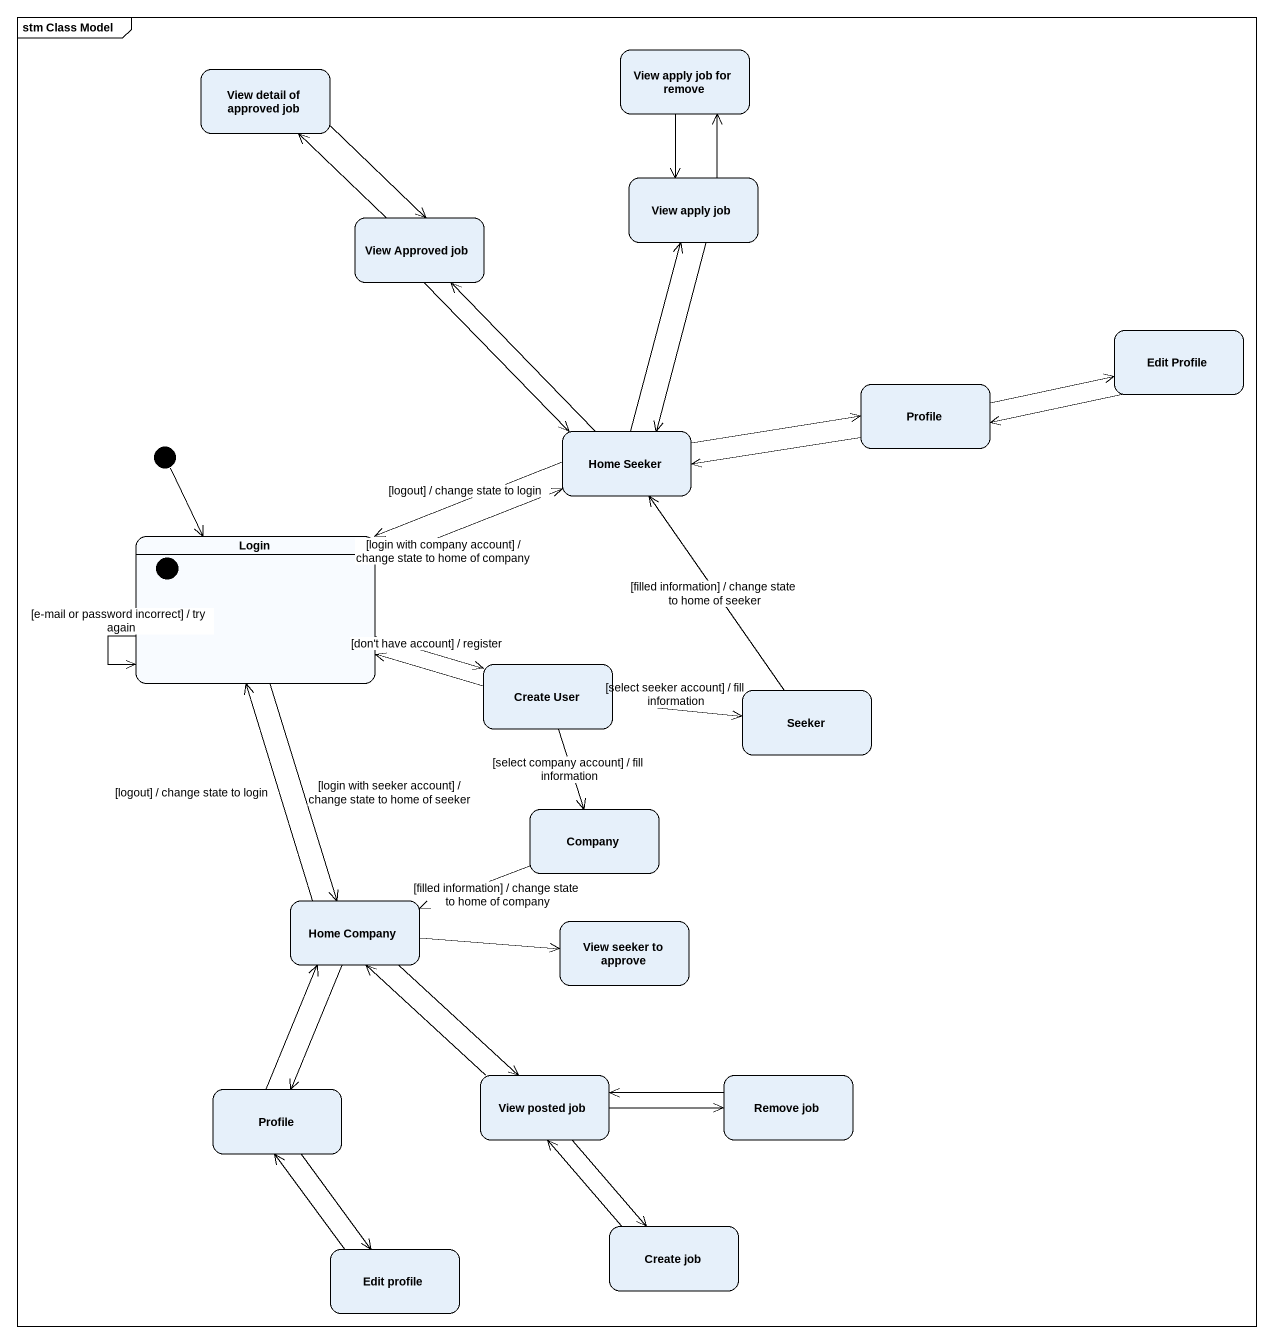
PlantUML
@startuml
mainframe stm Class Model
hide empty description
state "View apply job for remove" as View_apply_job_for_remove
state "View detail of approved job" as View_detail_of_approved_job
state "View apply job" as View_apply_job
state "View Approved job" as View_Approved_job
state "Edit Profile" as Edit_Profile
state Profile
state "Home Seeker" as Home_Seeker
state Login {
  state initial2 <<start>>
}
state "Create User" as Create_User
state Seeker
state Company
state "Home Company" as Home_Company
state "View seeker to approve" as View_seeker_to_approve
state "View posted job" as View_posted_job
state "Remove job" as Remove_job
state "Profile" as Profile_2
state "Edit profile" as Edit_profile
state "Create job" as Create_job
[*] --> Login
View_apply_job_for_remove --> View_apply_job
View_detail_of_approved_job --> View_Approved_job
View_apply_job -up-> View_apply_job_for_remove
View_apply_job --> Home_Seeker
View_Approved_job -up-> View_detail_of_approved_job
View_Approved_job --> Home_Seeker
Edit_Profile -left-> Profile
Profile -right-> Edit_Profile
Profile -left-> Home_Seeker
Home_Seeker -up-> View_apply_job
Home_Seeker -up-> View_Approved_job
Home_Seeker -right-> Profile
Home_Seeker -left-> Login : [logout] / change state to login
Login -right-> Home_Seeker : [login with company account] / change state to home of company
Login --> Login : [e-mail or password incorrect] / try again
Login -right-> Create_User : [don't have account] / register
Login --> Home_Company : [login with seeker account] / change state to home of seeker
Create_User -left-> Login
Create_User -right-> Seeker : [select seeker account] / fill information
Create_User --> Company : [select company account] / fill information
Seeker -up-> Home_Seeker : [filled information] / change state to home of seeker
Company -left-> Home_Company : [filled information] / change state to home of company
Home_Company -up-> Login : [logout] / change state to login
Home_Company -right-> View_seeker_to_approve
Home_Company --> View_posted_job
Home_Company --> Profile_2
View_posted_job -up-> Home_Company
View_posted_job -right-> Remove_job
View_posted_job --> Create_job
Remove_job -left-> View_posted_job
Profile_2 -up-> Home_Company
Profile_2 --> Edit_profile
Edit_profile -up-> Profile_2
Create_job -up-> View_posted_job
@enduml
